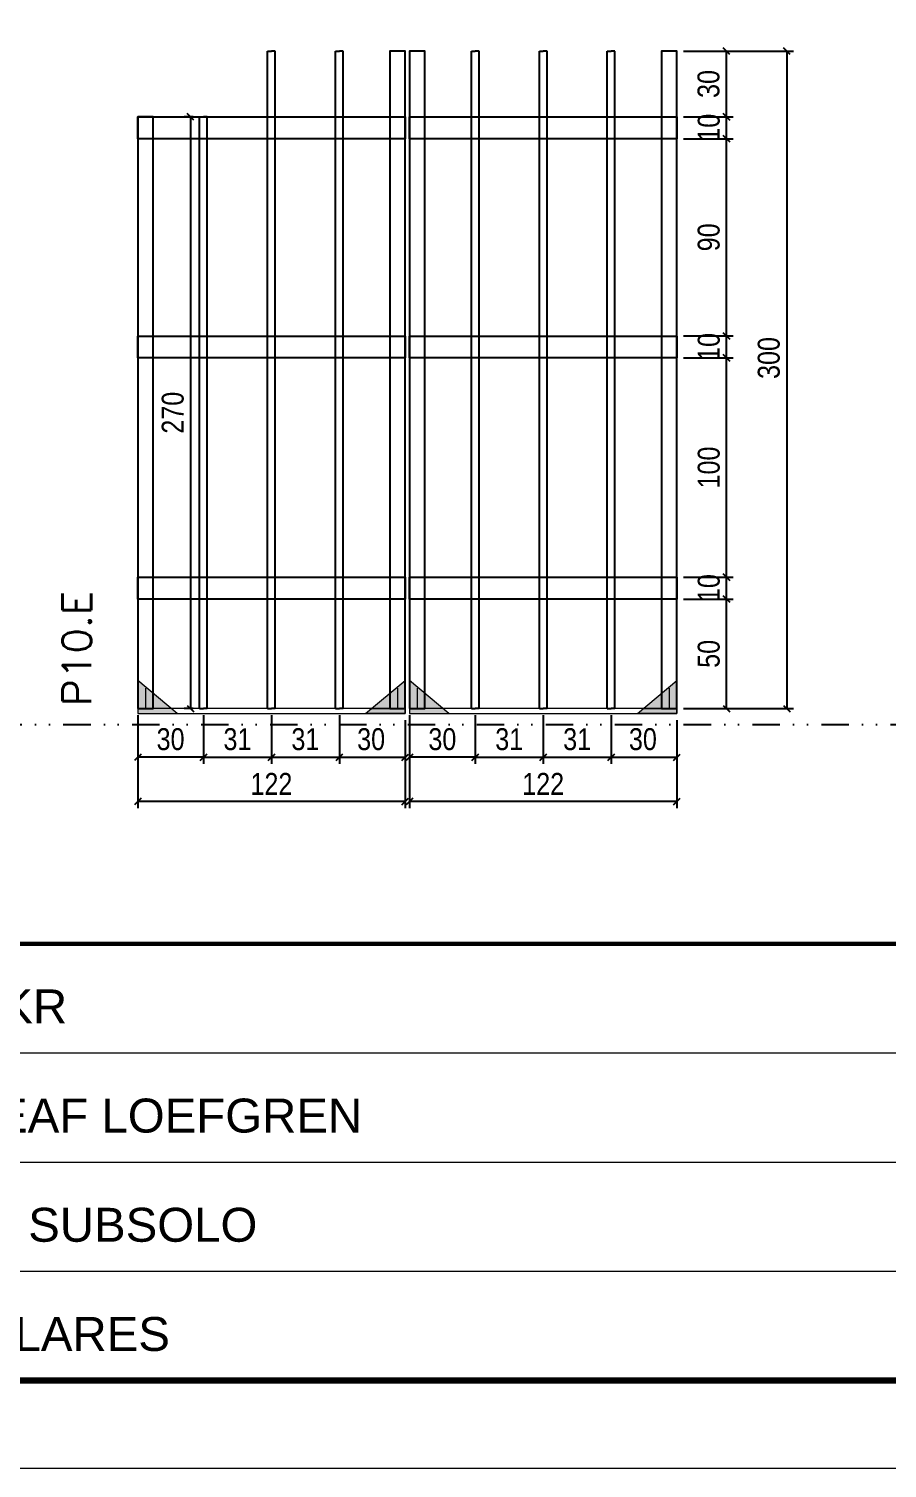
# Model space of a CAD drawing. Header units: millimetres. Extents: x 13777 to 27878, y -21631 to 6985.
# Drawn here: x 19894 to 20286, y -10145 to -9489 of the extents above; entities that cross this region are included whole.
import ezdxf

# ---------------------------------------------------------------- set-up
doc = ezdxf.new("R2010")
doc.units = ezdxf.units.MM
for name, pattern in [('CONTINUO', [0]), ('DASHED', [0.75, 0.5, -0.25]), ('DIVIDE2', [0.625, 0.25, -0.125, 0, -0.125, 0, -0.125]), ('HIDDEN', [0.375, 0.25, -0.125])]:
    doc.linetypes.add(name, pattern=pattern)
for name, color, linetype in [('COTA', 241, 'Continuous'), ('Nível', 160, 'Continuous'), ('SARR_2.2x10', 60, 'Continuous'), ('SARR_3.5x7', 81, 'Continuous'), ('SARR_7x7', 40, 'Continuous')]:
    doc.layers.add(name, color=color, linetype=linetype)
for name, color, linetype, lineweight in [('Folhas', 255, 'Continuous', 9), ('Madeira', 126, 'Continuous', 18), ('Sarr 2.2x7', 40, 'Continuous', 9), ('SARRAFO DE PRESSAO', 251, 'DASHED', 9), ('Texto Seção', 7, 'Continuous', 15)]:
    doc.layers.add(name, color=color, linetype=linetype, lineweight=lineweight)
doc.styles.add('ARIAL', font='arial.ttf')
doc.styles.add('COTA TECNICA', font='techl___.ttf', dxfattribs={"height": 10})
doc.styles.add('REGUA-120', font='ROMANS.shx', dxfattribs={"height": 15})
doc.dimstyles.new('PAINEL', dxfattribs={"dimtxt": 10, "dimasz": 3, "dimexe": 3, "dimexo": 3, "dimgap": 3, "dimtad": 1, "dimdec": 1, "dimzin": 12, "dimdsep": 46, "dimtxsty": 'COTA TECNICA', "dimblk1": 'OBLIQUE', "dimblk2": 'OBLIQUE', "dimsah": 1, "dimcen": 0.9, "dimclrd": 4, "dimclre": 4, "dimclrt": 240, "dimadec": 1, "dimazin": 3, "dimtfac": 1, "dimtdec": 1, "dimtmove": 0, "dimatfit": 3, "dimfxl": 1, "dimtolj": 1, "dimtzin": 12, "dimarcsym": 0})

# ---------------------------------------------------------------- blocks, each defined once
blk = doc.blocks.new('9999999999')
at = {"color": 30, "linetype": 'CONTINUO'}
for p, q in [((98564.56, 34379.64), (99583.98, 34379.64)), ((98564.56, 34329.83), (99487.98, 34329.83)), ((98564.56, 34280.02), (99487.98, 34280.02))]:
    blk.add_line(p, q, dxfattribs=at)
at = {"color": 30, "linetype": 'CONTINUO', "const_width": 2}
blk.add_lwpolyline([(99583.98, 34230.21), (99583.98, 34414.45, 0.414214), (99568.98, 34429.45), (98228.98, 34429.45, 0.414214), (98213.98, 34414.45), (98213.98, 34245.21, 0.414214), (98228.98, 34230.21), (99583.98, 34230.21)], format="xyb", dxfattribs=at)
at = {"layer": 'Folhas'}
blk.add_lwpolyline([(98138.98, 34190.21), (99623.98, 34190.21), (99623.98, 35240.21), (98138.98, 35240.21)], close=True, dxfattribs=at)
at = {"layer": 'Folhas', "color": 30, "const_width": 3}
blk.add_lwpolyline([(98213.98, 34230.21), (99583.98, 34230.21), (99583.98, 35200.21), (98213.98, 35200.21)], close=True, dxfattribs=at)
at = {"color": 7, "linetype": 'Continuous', "ltscale": 5, "style": 'ARIAL'}
for s, height, p in [('SKR', 15.483, (98837.68, 34393.13)), ('LEAF LOEFGREN', 15.4829, (98837.68, 34343.32)), ('4° SUBSOLO', 15.483, (98837.68, 34293.51)), ('PILARES', 15.483, (98837.68, 34243.7))]:
    blk.add_text(s, height=height, dxfattribs=at).set_placement(p)
blk = doc.blocks.new('_Oblique')
at = {"color": 0, "linetype": 'ByBlock', "lineweight": -2}
blk.add_line((-0.5, -0.5), (0.5, 0.5), dxfattribs=at)
blk = doc.blocks.new('*D2659')
at = {"layer": 'COTA', "color": 4, "lineweight": -2, "transparency": 16777216}
for p, q in [((20067.83, -9817.04), (20067.83, -9844.22)), ((20189.83, -9817.04), (20189.83, -9844.22)), ((20189.83, -9841.22), (20067.83, -9841.22))]:
    blk.add_line(p, q, dxfattribs=at)
at = {"layer": 'Defpoints', "color": 0, "transparency": 16777216}
for p in [(20067.83, -9814.04), (20189.83, -9814.04), (20067.83, -9841.22)]:
    blk.add_point(p, dxfattribs=at)
at = {"layer": 'COTA', "color": 4, "lineweight": -2, "transparency": 16777216, "xscale": 3, "yscale": 3, "zscale": 3, "rotation": 180}
blk.add_blockref('_Oblique', (20067.83, -9841.22), dxfattribs=at)
at = {"layer": 'COTA', "color": 4, "lineweight": -2, "transparency": 16777216, "xscale": 3, "yscale": 3, "zscale": 3}
blk.add_blockref('_Oblique', (20189.83, -9841.22), dxfattribs=at)
at = {"layer": 'COTA', "color": 240, "transparency": 16777216, "insert": (20128.83, -9833.16), "char_height": 10, "attachment_point": 5, "style": 'COTA TECNICA'}
blk.add_mtext('\\A1;122', dxfattribs=at)
blk = doc.blocks.new('*D2660')
at = {"layer": 'COTA', "color": 4, "lineweight": -2, "transparency": 16777216}
for p, q in [((20067.83, -9801.84), (20067.83, -9824.04)), ((20097.83, -9801.84), (20097.83, -9824.04)), ((20097.83, -9821.04), (20067.83, -9821.04))]:
    blk.add_line(p, q, dxfattribs=at)
at = {"layer": 'Defpoints', "color": 0, "transparency": 16777216}
for p in [(20067.83, -9798.84), (20097.83, -9798.84), (20067.83, -9821.04)]:
    blk.add_point(p, dxfattribs=at)
at = {"layer": 'COTA', "color": 4, "lineweight": -2, "transparency": 16777216, "xscale": 3, "yscale": 3, "zscale": 3, "rotation": 180}
blk.add_blockref('_Oblique', (20067.83, -9821.04), dxfattribs=at)
at = {"layer": 'COTA', "color": 4, "lineweight": -2, "transparency": 16777216, "xscale": 3, "yscale": 3, "zscale": 3}
blk.add_blockref('_Oblique', (20097.83, -9821.04), dxfattribs=at)
at = {"layer": 'COTA', "color": 240, "transparency": 16777216, "insert": (20082.83, -9812.82), "char_height": 10, "attachment_point": 5, "style": 'COTA TECNICA'}
blk.add_mtext('\\A1;30', dxfattribs=at)
blk = doc.blocks.new('*D2661')
at = {"layer": 'COTA', "color": 4, "lineweight": -2, "transparency": 16777216}
for p, q in [((20159.83, -9801.84), (20159.83, -9824.04)), ((20189.83, -9804.04), (20189.83, -9824.04)), ((20159.83, -9821.04), (20189.83, -9821.04))]:
    blk.add_line(p, q, dxfattribs=at)
at = {"layer": 'Defpoints', "color": 0, "transparency": 16777216}
for p in [(20159.83, -9798.84), (20189.83, -9801.04), (20189.83, -9821.04)]:
    blk.add_point(p, dxfattribs=at)
at = {"layer": 'COTA', "color": 4, "lineweight": -2, "transparency": 16777216, "xscale": 3, "yscale": 3, "zscale": 3, "rotation": 180}
blk.add_blockref('_Oblique', (20159.83, -9821.04), dxfattribs=at)
at = {"layer": 'COTA', "color": 4, "lineweight": -2, "transparency": 16777216, "xscale": 3, "yscale": 3, "zscale": 3}
blk.add_blockref('_Oblique', (20189.83, -9821.04), dxfattribs=at)
at = {"layer": 'COTA', "color": 240, "transparency": 16777216, "insert": (20174.33, -9812.82), "char_height": 10, "attachment_point": 5, "style": 'COTA TECNICA'}
blk.add_mtext('\\A1;30', dxfattribs=at)
blk = doc.blocks.new('*D2662')
at = {"layer": 'COTA', "color": 4, "lineweight": -2, "transparency": 16777216}
for p, q in [((20097.83, -9801.84), (20097.83, -9824.04)), ((20128.83, -9801.84), (20128.83, -9824.04)), ((20097.83, -9821.04), (20128.83, -9821.04))]:
    blk.add_line(p, q, dxfattribs=at)
at = {"layer": 'Defpoints', "color": 0, "transparency": 16777216}
for p in [(20097.83, -9798.84), (20128.83, -9798.84), (20128.83, -9821.04)]:
    blk.add_point(p, dxfattribs=at)
at = {"layer": 'COTA', "color": 4, "lineweight": -2, "transparency": 16777216, "xscale": 3, "yscale": 3, "zscale": 3, "rotation": 180}
blk.add_blockref('_Oblique', (20097.83, -9821.04), dxfattribs=at)
at = {"layer": 'COTA', "color": 4, "lineweight": -2, "transparency": 16777216, "xscale": 3, "yscale": 3, "zscale": 3}
blk.add_blockref('_Oblique', (20128.83, -9821.04), dxfattribs=at)
at = {"layer": 'COTA', "color": 240, "transparency": 16777216, "insert": (20113.33, -9812.82), "char_height": 10, "attachment_point": 5, "style": 'COTA TECNICA'}
blk.add_mtext('\\A1;31', dxfattribs=at)
blk = doc.blocks.new('*D2663')
at = {"layer": 'COTA', "color": 4, "lineweight": -2, "transparency": 16777216}
for p, q in [((20192.83, -9748.84), (20215.53, -9748.84)), ((20212.53, -9798.84), (20212.53, -9748.84)), ((20192.83, -9798.84), (20215.53, -9798.84))]:
    blk.add_line(p, q, dxfattribs=at)
at = {"layer": 'Defpoints', "color": 0, "transparency": 16777216}
for p in [(20189.83, -9748.84), (20212.53, -9748.84), (20189.83, -9798.84)]:
    blk.add_point(p, dxfattribs=at)
at = {"layer": 'COTA', "color": 4, "lineweight": -2, "transparency": 16777216, "xscale": 3, "yscale": 3, "zscale": 3}
for p, rotation in [((20212.53, -9748.84), 90), ((20212.53, -9798.84), 270)]:
    blk.add_blockref('_Oblique', p, dxfattribs=dict(at, rotation=rotation))
at = {"layer": 'COTA', "color": 240, "transparency": 16777216, "insert": (20204.42, -9773.84), "char_height": 10, "attachment_point": 5, "rotation": 90, "style": 'COTA TECNICA'}
blk.add_mtext('\\A1;50', dxfattribs=at)
blk = doc.blocks.new('*D2664')
at = {"layer": 'COTA', "color": 4, "lineweight": -2, "transparency": 16777216}
for p, q in [((20128.83, -9801.84), (20128.83, -9824.04)), ((20159.83, -9801.84), (20159.83, -9824.04)), ((20128.83, -9821.04), (20159.83, -9821.04))]:
    blk.add_line(p, q, dxfattribs=at)
at = {"layer": 'Defpoints', "color": 0, "transparency": 16777216}
for p in [(20128.83, -9798.84), (20159.83, -9798.84), (20159.83, -9821.04)]:
    blk.add_point(p, dxfattribs=at)
at = {"layer": 'COTA', "color": 4, "lineweight": -2, "transparency": 16777216, "xscale": 3, "yscale": 3, "zscale": 3, "rotation": 180}
blk.add_blockref('_Oblique', (20128.83, -9821.04), dxfattribs=at)
at = {"layer": 'COTA', "color": 4, "lineweight": -2, "transparency": 16777216, "xscale": 3, "yscale": 3, "zscale": 3}
blk.add_blockref('_Oblique', (20159.83, -9821.04), dxfattribs=at)
at = {"layer": 'COTA', "color": 240, "transparency": 16777216, "insert": (20144.33, -9812.82), "char_height": 10, "attachment_point": 5, "style": 'COTA TECNICA'}
blk.add_mtext('\\A1;31', dxfattribs=at)
blk = doc.blocks.new('*D2665')
at = {"layer": 'COTA', "color": 4, "lineweight": -2, "transparency": 16777216}
for p, q in [((20192.83, -9738.84), (20215.53, -9738.84)), ((20212.53, -9748.84), (20212.53, -9738.84)), ((20192.83, -9748.84), (20215.53, -9748.84))]:
    blk.add_line(p, q, dxfattribs=at)
at = {"layer": 'Defpoints', "color": 0, "transparency": 16777216}
for p in [(20189.83, -9738.84), (20212.53, -9738.84), (20189.83, -9748.84)]:
    blk.add_point(p, dxfattribs=at)
at = {"layer": 'COTA', "color": 4, "lineweight": -2, "transparency": 16777216, "xscale": 3, "yscale": 3, "zscale": 3}
for p, rotation in [((20212.53, -9738.84), 90), ((20212.53, -9748.84), 270)]:
    blk.add_blockref('_Oblique', p, dxfattribs=dict(at, rotation=rotation))
at = {"layer": 'COTA', "color": 240, "transparency": 16777216, "insert": (20204.43, -9743.84), "char_height": 10, "attachment_point": 5, "rotation": 90, "style": 'COTA TECNICA'}
blk.add_mtext('\\A1;10', dxfattribs=at)
blk = doc.blocks.new('*D2666')
at = {"layer": 'COTA', "color": 4, "lineweight": -2, "transparency": 16777216}
for p, q in [((20192.83, -9638.84), (20215.53, -9638.84)), ((20212.53, -9738.84), (20212.53, -9638.84)), ((20192.83, -9738.84), (20215.53, -9738.84))]:
    blk.add_line(p, q, dxfattribs=at)
at = {"layer": 'Defpoints', "color": 0, "transparency": 16777216}
for p in [(20189.83, -9638.84), (20212.53, -9638.84), (20189.83, -9738.84)]:
    blk.add_point(p, dxfattribs=at)
at = {"layer": 'COTA', "color": 4, "lineweight": -2, "transparency": 16777216, "xscale": 3, "yscale": 3, "zscale": 3}
for p, rotation in [((20212.53, -9638.84), 90), ((20212.53, -9738.84), 270)]:
    blk.add_blockref('_Oblique', p, dxfattribs=dict(at, rotation=rotation))
at = {"layer": 'COTA', "color": 240, "transparency": 16777216, "insert": (20204.43, -9688.84), "char_height": 10, "attachment_point": 5, "rotation": 90, "style": 'COTA TECNICA'}
blk.add_mtext('\\A1;100', dxfattribs=at)
blk = doc.blocks.new('*D2667')
at = {"layer": 'COTA', "color": 4, "lineweight": -2, "transparency": 16777216}
for p, q in [((20192.83, -9628.84), (20215.53, -9628.84)), ((20212.53, -9638.84), (20212.53, -9628.84)), ((20192.83, -9638.84), (20215.53, -9638.84))]:
    blk.add_line(p, q, dxfattribs=at)
at = {"layer": 'Defpoints', "color": 0, "transparency": 16777216}
for p in [(20189.83, -9628.84), (20212.53, -9628.84), (20189.83, -9638.84)]:
    blk.add_point(p, dxfattribs=at)
at = {"layer": 'COTA', "color": 4, "lineweight": -2, "transparency": 16777216, "xscale": 3, "yscale": 3, "zscale": 3}
for p, rotation in [((20212.53, -9628.84), 90), ((20212.53, -9638.84), 270)]:
    blk.add_blockref('_Oblique', p, dxfattribs=dict(at, rotation=rotation))
at = {"layer": 'COTA', "color": 240, "transparency": 16777216, "insert": (20204.43, -9633.84), "char_height": 10, "attachment_point": 5, "rotation": 90, "style": 'COTA TECNICA'}
blk.add_mtext('\\A1;10', dxfattribs=at)
blk = doc.blocks.new('*D2668')
at = {"layer": 'COTA', "color": 4, "lineweight": -2, "transparency": 16777216}
for p, q in [((20192.83, -9538.84), (20215.53, -9538.84)), ((20212.53, -9628.84), (20212.53, -9538.84)), ((20192.83, -9628.84), (20215.53, -9628.84))]:
    blk.add_line(p, q, dxfattribs=at)
at = {"layer": 'Defpoints', "color": 0, "transparency": 16777216}
for p in [(20189.83, -9538.84), (20212.53, -9538.84), (20189.83, -9628.84)]:
    blk.add_point(p, dxfattribs=at)
at = {"layer": 'COTA', "color": 4, "lineweight": -2, "transparency": 16777216, "xscale": 3, "yscale": 3, "zscale": 3}
for p, rotation in [((20212.53, -9538.84), 90), ((20212.53, -9628.84), 270)]:
    blk.add_blockref('_Oblique', p, dxfattribs=dict(at, rotation=rotation))
at = {"layer": 'COTA', "color": 240, "transparency": 16777216, "insert": (20204.4, -9583.84), "char_height": 10, "attachment_point": 5, "rotation": 90, "style": 'COTA TECNICA'}
blk.add_mtext('\\A1;90', dxfattribs=at)
blk = doc.blocks.new('*D2669')
at = {"layer": 'COTA', "color": 4, "lineweight": -2, "transparency": 16777216}
for p, q in [((20192.83, -9528.84), (20215.53, -9528.84)), ((20212.53, -9538.84), (20212.53, -9528.84)), ((20192.83, -9538.84), (20215.53, -9538.84))]:
    blk.add_line(p, q, dxfattribs=at)
at = {"layer": 'Defpoints', "color": 0, "transparency": 16777216}
for p in [(20189.83, -9528.84), (20212.53, -9528.84), (20189.83, -9538.84)]:
    blk.add_point(p, dxfattribs=at)
at = {"layer": 'COTA', "color": 4, "lineweight": -2, "transparency": 16777216, "xscale": 3, "yscale": 3, "zscale": 3}
for p, rotation in [((20212.53, -9528.84), 90), ((20212.53, -9538.84), 270)]:
    blk.add_blockref('_Oblique', p, dxfattribs=dict(at, rotation=rotation))
at = {"layer": 'COTA', "color": 240, "transparency": 16777216, "insert": (20204.43, -9533.84), "char_height": 10, "attachment_point": 5, "rotation": 90, "style": 'COTA TECNICA'}
blk.add_mtext('\\A1;10', dxfattribs=at)
blk = doc.blocks.new('*D2675')
at = {"layer": 'COTA', "color": 4, "lineweight": -2, "transparency": 16777216}
for p, q in [((20192.83, -9498.88), (20243.03, -9498.88)), ((20240.03, -9498.88), (20240.03, -9798.84)), ((20192.83, -9798.84), (20243.03, -9798.84))]:
    blk.add_line(p, q, dxfattribs=at)
at = {"layer": 'Defpoints', "color": 0, "transparency": 16777216}
for p in [(20189.83, -9498.88), (20189.83, -9798.84), (20240.03, -9798.84)]:
    blk.add_point(p, dxfattribs=at)
at = {"layer": 'COTA', "color": 4, "lineweight": -2, "transparency": 16777216, "xscale": 3, "yscale": 3, "zscale": 3}
for p, rotation in [((20240.03, -9498.88), 90), ((20240.03, -9798.84), 270)]:
    blk.add_blockref('_Oblique', p, dxfattribs=dict(at, rotation=rotation))
at = {"layer": 'COTA', "color": 240, "transparency": 16777216, "insert": (20231.81, -9638.88), "char_height": 10, "attachment_point": 5, "rotation": 90, "style": 'COTA TECNICA'}
blk.add_mtext('\\A1;300', dxfattribs=at)
blk = doc.blocks.new('*D2670')
at = {"layer": 'COTA', "color": 4, "lineweight": -2, "transparency": 16777216}
for p, q in [((19943.83, -9817.04), (19943.83, -9844.22)), ((20065.83, -9817.04), (20065.83, -9844.22)), ((20065.83, -9841.22), (19943.83, -9841.22))]:
    blk.add_line(p, q, dxfattribs=at)
at = {"layer": 'Defpoints', "color": 0, "transparency": 16777216}
for p in [(19943.83, -9814.04), (20065.83, -9814.04), (19943.83, -9841.22)]:
    blk.add_point(p, dxfattribs=at)
at = {"layer": 'COTA', "color": 4, "lineweight": -2, "transparency": 16777216, "xscale": 3, "yscale": 3, "zscale": 3, "rotation": 180}
blk.add_blockref('_Oblique', (19943.83, -9841.22), dxfattribs=at)
at = {"layer": 'COTA', "color": 4, "lineweight": -2, "transparency": 16777216, "xscale": 3, "yscale": 3, "zscale": 3}
blk.add_blockref('_Oblique', (20065.83, -9841.22), dxfattribs=at)
at = {"layer": 'COTA', "color": 240, "transparency": 16777216, "insert": (20004.83, -9833.16), "char_height": 10, "attachment_point": 5, "style": 'COTA TECNICA'}
blk.add_mtext('\\A1;122', dxfattribs=at)
blk = doc.blocks.new('*D2671')
at = {"layer": 'COTA', "color": 4, "lineweight": -2, "transparency": 16777216}
for p, q in [((19943.83, -9801.84), (19943.83, -9824.04)), ((19973.83, -9801.84), (19973.83, -9824.04)), ((19973.83, -9821.04), (19943.83, -9821.04))]:
    blk.add_line(p, q, dxfattribs=at)
at = {"layer": 'Defpoints', "color": 0, "transparency": 16777216}
for p in [(19943.83, -9798.84), (19973.83, -9798.84), (19943.83, -9821.04)]:
    blk.add_point(p, dxfattribs=at)
at = {"layer": 'COTA', "color": 4, "lineweight": -2, "transparency": 16777216, "xscale": 3, "yscale": 3, "zscale": 3, "rotation": 180}
blk.add_blockref('_Oblique', (19943.83, -9821.04), dxfattribs=at)
at = {"layer": 'COTA', "color": 4, "lineweight": -2, "transparency": 16777216, "xscale": 3, "yscale": 3, "zscale": 3}
blk.add_blockref('_Oblique', (19973.83, -9821.04), dxfattribs=at)
at = {"layer": 'COTA', "color": 240, "transparency": 16777216, "insert": (19958.83, -9812.82), "char_height": 10, "attachment_point": 5, "style": 'COTA TECNICA'}
blk.add_mtext('\\A1;30', dxfattribs=at)
blk = doc.blocks.new('*D2672')
at = {"layer": 'COTA', "color": 4, "lineweight": -2, "transparency": 16777216}
for p, q in [((20035.83, -9801.84), (20035.83, -9824.04)), ((20065.83, -9804.04), (20065.83, -9824.04)), ((20035.83, -9821.04), (20065.83, -9821.04))]:
    blk.add_line(p, q, dxfattribs=at)
at = {"layer": 'Defpoints', "color": 0, "transparency": 16777216}
for p in [(20035.83, -9798.84), (20065.83, -9801.04), (20065.83, -9821.04)]:
    blk.add_point(p, dxfattribs=at)
at = {"layer": 'COTA', "color": 4, "lineweight": -2, "transparency": 16777216, "xscale": 3, "yscale": 3, "zscale": 3, "rotation": 180}
blk.add_blockref('_Oblique', (20035.83, -9821.04), dxfattribs=at)
at = {"layer": 'COTA', "color": 4, "lineweight": -2, "transparency": 16777216, "xscale": 3, "yscale": 3, "zscale": 3}
blk.add_blockref('_Oblique', (20065.83, -9821.04), dxfattribs=at)
at = {"layer": 'COTA', "color": 240, "transparency": 16777216, "insert": (20050.33, -9812.82), "char_height": 10, "attachment_point": 5, "style": 'COTA TECNICA'}
blk.add_mtext('\\A1;30', dxfattribs=at)
blk = doc.blocks.new('*D2673')
at = {"layer": 'COTA', "color": 4, "lineweight": -2, "transparency": 16777216}
for p, q in [((19973.83, -9801.84), (19973.83, -9824.04)), ((20004.83, -9801.84), (20004.83, -9824.04)), ((19973.83, -9821.04), (20004.83, -9821.04))]:
    blk.add_line(p, q, dxfattribs=at)
at = {"layer": 'Defpoints', "color": 0, "transparency": 16777216}
for p in [(19973.83, -9798.84), (20004.83, -9798.84), (20004.83, -9821.04)]:
    blk.add_point(p, dxfattribs=at)
at = {"layer": 'COTA', "color": 4, "lineweight": -2, "transparency": 16777216, "xscale": 3, "yscale": 3, "zscale": 3, "rotation": 180}
blk.add_blockref('_Oblique', (19973.83, -9821.04), dxfattribs=at)
at = {"layer": 'COTA', "color": 4, "lineweight": -2, "transparency": 16777216, "xscale": 3, "yscale": 3, "zscale": 3}
blk.add_blockref('_Oblique', (20004.83, -9821.04), dxfattribs=at)
at = {"layer": 'COTA', "color": 240, "transparency": 16777216, "insert": (19989.33, -9812.82), "char_height": 10, "attachment_point": 5, "style": 'COTA TECNICA'}
blk.add_mtext('\\A1;31', dxfattribs=at)
blk = doc.blocks.new('*D2674')
at = {"layer": 'COTA', "color": 4, "lineweight": -2, "transparency": 16777216}
for p, q in [((20004.83, -9801.84), (20004.83, -9824.04)), ((20035.83, -9801.84), (20035.83, -9824.04)), ((20004.83, -9821.04), (20035.83, -9821.04))]:
    blk.add_line(p, q, dxfattribs=at)
at = {"layer": 'Defpoints', "color": 0, "transparency": 16777216}
for p in [(20004.83, -9798.84), (20035.83, -9798.84), (20035.83, -9821.04)]:
    blk.add_point(p, dxfattribs=at)
at = {"layer": 'COTA', "color": 4, "lineweight": -2, "transparency": 16777216, "xscale": 3, "yscale": 3, "zscale": 3, "rotation": 180}
blk.add_blockref('_Oblique', (20004.83, -9821.04), dxfattribs=at)
at = {"layer": 'COTA', "color": 4, "lineweight": -2, "transparency": 16777216, "xscale": 3, "yscale": 3, "zscale": 3}
blk.add_blockref('_Oblique', (20035.83, -9821.04), dxfattribs=at)
at = {"layer": 'COTA', "color": 240, "transparency": 16777216, "insert": (20020.33, -9812.82), "char_height": 10, "attachment_point": 5, "style": 'COTA TECNICA'}
blk.add_mtext('\\A1;31', dxfattribs=at)
blk = doc.blocks.new('*D2676')
at = {"layer": 'COTA', "color": 4, "lineweight": -2, "transparency": 16777216}
for p, q in [((20192.83, -9498.88), (20215.53, -9498.88)), ((20212.53, -9528.88), (20212.53, -9498.88)), ((20192.83, -9528.88), (20215.53, -9528.88))]:
    blk.add_line(p, q, dxfattribs=at)
at = {"layer": 'Defpoints', "color": 0, "transparency": 16777216}
for p in [(20189.83, -9498.88), (20212.53, -9498.88), (20189.83, -9528.88)]:
    blk.add_point(p, dxfattribs=at)
at = {"layer": 'COTA', "color": 4, "lineweight": -2, "transparency": 16777216, "xscale": 3, "yscale": 3, "zscale": 3}
for p, rotation in [((20212.53, -9498.88), 90), ((20212.53, -9528.88), 270)]:
    blk.add_blockref('_Oblique', p, dxfattribs=dict(at, rotation=rotation))
at = {"layer": 'COTA', "color": 240, "transparency": 16777216, "insert": (20204.31, -9513.88), "char_height": 10, "attachment_point": 5, "rotation": 90, "style": 'COTA TECNICA'}
blk.add_mtext('\\A1;30', dxfattribs=at)
blk = doc.blocks.new('*D2677')
at = {"layer": 'COTA', "color": 4, "lineweight": -2, "transparency": 16777216}
for p, q in [((19969.08, -9528.84), (19964.95, -9528.84)), ((19967.95, -9528.84), (19967.95, -9798.84)), ((19969.08, -9798.84), (19964.95, -9798.84))]:
    blk.add_line(p, q, dxfattribs=at)
at = {"layer": 'Defpoints', "color": 0, "transparency": 16777216}
for p in [(19972.08, -9528.84), (19967.95, -9798.84), (19972.08, -9798.84)]:
    blk.add_point(p, dxfattribs=at)
at = {"layer": 'COTA', "color": 4, "lineweight": -2, "transparency": 16777216, "xscale": 3, "yscale": 3, "zscale": 3}
for p, rotation in [((19967.95, -9528.84), 90), ((19967.95, -9798.84), 270)]:
    blk.add_blockref('_Oblique', p, dxfattribs=dict(at, rotation=rotation))
at = {"layer": 'COTA', "color": 240, "transparency": 16777216, "insert": (19959.85, -9663.84), "char_height": 10, "attachment_point": 5, "rotation": 90, "style": 'COTA TECNICA'}
blk.add_mtext('\\A1;270', dxfattribs=at)

msp = doc.modelspace()

# ---------------------------------------------------------------- hatches: boundary and pattern name
at = {"layer": 'Madeira'}
h = msp.add_hatch(color=252, dxfattribs=at)
h.dxf.hatch_style = 2
h.paths.add_polyline_path([(19943.83, -9786.04), (19943.83, -9801.04), (19961.83, -9801.04)])
h = msp.add_hatch(color=252, dxfattribs=at)
h.dxf.hatch_style = 2
h.paths.add_polyline_path([(20065.83, -9786.04), (20065.83, -9801.04), (20047.83, -9801.04)])
h = msp.add_hatch(color=252, dxfattribs=at)
h.dxf.hatch_style = 2
h.paths.add_polyline_path([(20067.83, -9786.04), (20067.83, -9801.04), (20085.83, -9801.04)])
h = msp.add_hatch(color=252, dxfattribs=at)
h.dxf.hatch_style = 2
h.paths.add_polyline_path([(20189.83, -9786.04), (20189.83, -9801.04), (20171.83, -9801.04)])

# ---------------------------------------------------------------- linework, layer by layer
at = {"layer": 'Madeira', "color": 1, "linetype": 'HIDDEN'}
for p, q in [((19947.33, -9789.54), (19947.33, -9798.84)), ((19947.33, -9789.54), (19947.33, -9798.84)), ((20062.33, -9789.54), (20062.33, -9798.84)), ((20062.33, -9789.54), (20062.33, -9798.84)), ((20071.33, -9789.54), (20071.33, -9798.84)), ((20071.33, -9789.54), (20071.33, -9798.84)), ((20186.33, -9789.54), (20186.33, -9798.84)), ((20186.33, -9789.54), (20186.33, -9798.84)), ((19950.83, -9793.04), (19950.83, -9798.84)), ((20074.83, -9793.04), (20074.83, -9798.84)), ((19953.67, -9798.84), (19943.83, -9798.84)), ((19953.67, -9798.84), (19943.83, -9798.84)), ((19959.63, -9798.84), (19943.83, -9798.84)), ((20050.03, -9798.84), (20065.83, -9798.84)), ((20056, -9798.84), (20065.83, -9798.84)), ((20056, -9798.84), (20065.83, -9798.84)), ((20077.67, -9798.84), (20067.83, -9798.84)), ((20077.67, -9798.84), (20067.83, -9798.84)), ((20083.63, -9798.84), (20067.83, -9798.84)), ((20174.03, -9798.84), (20189.83, -9798.84)), ((20180, -9798.84), (20189.83, -9798.84)), ((20180, -9798.84), (20189.83, -9798.84))]:
    msp.add_line(p, q, dxfattribs=at)
at = {"layer": 'Madeira'}
for p, q in [((19943.83, -9798.84), (19943.83, -9801.04)), ((19943.83, -9798.84), (19943.83, -9801.04)), ((19943.83, -9798.84), (19943.83, -9801.04)), ((20067.83, -9798.84), (20067.83, -9801.04)), ((20067.83, -9798.84), (20067.83, -9801.04)), ((20067.83, -9798.84), (20067.83, -9801.04))]:
    msp.add_line(p, q, dxfattribs=at)
at = {"layer": 'Madeira', "color": 0}
for points in [[(19943.83, -9786.04), (19943.83, -9801.04), (19961.83, -9801.04), (19943.83, -9786.04)], [(20065.83, -9786.04), (20065.83, -9801.04), (20047.83, -9801.04), (20065.83, -9786.04)], [(20067.83, -9786.04), (20067.83, -9801.04), (20085.83, -9801.04), (20067.83, -9786.04)], [(20189.83, -9786.04), (20189.83, -9801.04), (20171.83, -9801.04), (20189.83, -9786.04)]]:
    msp.add_lwpolyline(points, dxfattribs=at)
at = {"layer": 'Nível', "color": 4, "linetype": 'DIVIDE2', "ltscale": 50}
msp.add_line((13777.11, -9806.04), (21531.15, -9806.04), dxfattribs=at)
at = {"layer": 'Sarr 2.2x7'}
for points in [[(20065.83, -9798.84), (19943.83, -9798.84), (19943.83, -9801.04), (20065.83, -9801.04)], [(20189.83, -9798.84), (20067.83, -9798.84), (20067.83, -9801.04), (20189.83, -9801.04)]]:
    msp.add_lwpolyline(points, close=True, dxfattribs=at)
at = {"layer": 'SARR_2.2x10'}
for points in [[(19943.83, -9528.88), (20065.83, -9528.88), (20065.83, -9538.88), (19943.83, -9538.88)], [(20067.83, -9528.88), (20189.83, -9528.88), (20189.83, -9538.88), (20067.83, -9538.88)], [(19943.83, -9628.88), (20065.83, -9628.88), (20065.83, -9638.88), (19943.83, -9638.88)], [(20067.83, -9628.88), (20189.83, -9628.88), (20189.83, -9638.88), (20067.83, -9638.88)], [(19943.83, -9738.88), (20065.83, -9738.88), (20065.83, -9748.88), (19943.83, -9748.88)], [(20067.83, -9738.88), (20189.83, -9738.88), (20189.83, -9748.88), (20067.83, -9748.88)]]:
    msp.add_lwpolyline(points, close=True, dxfattribs=at)
at = {"layer": 'SARR_3.5x7'}
for p, q in [((20003.08, -9798.84), (20003.08, -9498.88)), ((20003.08, -9498.88), (20004.83, -9498.88)), ((20006.58, -9498.88), (20004.83, -9498.88)), ((20006.58, -9798.84), (20006.58, -9498.88)), ((20034.08, -9798.84), (20034.08, -9498.88)), ((20034.08, -9498.88), (20035.83, -9498.88)), ((20037.58, -9498.88), (20035.83, -9498.88)), ((20037.58, -9798.84), (20037.58, -9498.88)), ((20096.08, -9798.84), (20096.08, -9498.88)), ((20096.08, -9498.88), (20097.83, -9498.88)), ((20099.58, -9498.88), (20097.83, -9498.88)), ((20099.58, -9798.84), (20099.58, -9498.88)), ((20127.08, -9798.84), (20127.08, -9498.88)), ((20127.08, -9498.88), (20128.83, -9498.88)), ((20130.58, -9498.88), (20128.83, -9498.88)), ((20130.58, -9798.84), (20130.58, -9498.88)), ((20158.08, -9798.84), (20158.08, -9498.88)), ((20158.08, -9498.88), (20159.83, -9498.88)), ((20161.58, -9498.88), (20159.83, -9498.88)), ((20161.58, -9798.84), (20161.58, -9498.88)), ((19972.08, -9798.84), (19972.08, -9528.84)), ((19972.08, -9528.84), (19973.83, -9528.84)), ((19975.58, -9528.84), (19973.83, -9528.84)), ((19975.58, -9798.84), (19975.58, -9528.84)), ((19972.08, -9798.84), (19973.83, -9798.84)), ((19975.58, -9798.84), (19973.83, -9798.84)), ((20003.08, -9798.84), (20004.83, -9798.84)), ((20006.58, -9798.84), (20004.83, -9798.84)), ((20034.08, -9798.84), (20035.83, -9798.84)), ((20037.58, -9798.84), (20035.83, -9798.84)), ((20096.08, -9798.84), (20097.83, -9798.84)), ((20099.58, -9798.84), (20097.83, -9798.84)), ((20127.08, -9798.84), (20128.83, -9798.84)), ((20130.58, -9798.84), (20128.83, -9798.84)), ((20158.08, -9798.84), (20159.83, -9798.84)), ((20161.58, -9798.84), (20159.83, -9798.84))]:
    msp.add_line(p, q, dxfattribs=at)
at = {"layer": 'SARR_7x7'}
for points in [[(20058.83, -9798.84), (20065.83, -9798.84), (20065.83, -9498.88), (20058.83, -9498.88)], [(20067.83, -9798.84), (20074.83, -9798.84), (20074.83, -9498.88), (20067.83, -9498.88)], [(20182.83, -9798.84), (20189.83, -9798.84), (20189.83, -9498.88), (20182.83, -9498.88)], [(19943.83, -9798.84), (19950.83, -9798.84), (19950.83, -9528.84), (19943.83, -9528.84)]]:
    msp.add_lwpolyline(points, close=True, dxfattribs=at)

# ---------------------------------------------------------------- block references
at = {"layer": 'SARRAFO DE PRESSAO', "color": 6, "linetype": 'ByBlock'}
msp.add_blockref('9999999999', (-78970.51, -44335.53), dxfattribs=at)

# ---------------------------------------------------------------- texts
at = {"layer": 'Texto Seção', "style": 'REGUA-120', "width": 1.05}
msp.add_text('P10.E', height=13, rotation=90, dxfattribs=at).set_placement((19922.54, -9797.74))

# ---------------------------------------------------------------- dimensions: what is measured, and where the dimension line sits
at = {"layer": 'COTA'}
for base, p1, p2, picture, middle in [((20240.03, -9798.84), (20189.83, -9498.88), (20189.83, -9798.84), '*D2675', (20240.03, -9638.88)), ((20212.53, -9528.84), (20189.83, -9538.84), (20189.83, -9528.84), '*D2669', (20212.53, -9533.84)), ((20212.53, -9628.84), (20189.83, -9638.84), (20189.83, -9628.84), '*D2667', (20212.53, -9633.84)), ((20212.53, -9738.84), (20189.83, -9748.84), (20189.83, -9738.84), '*D2665', (20212.53, -9743.84))]:
    dim = msp.add_linear_dim(base=base, p1=p1, p2=p2, angle=90, dimstyle='PAINEL', override={"dimtmove": 1}, dxfattribs=at)
    dim.commit()
    dim.dimension.update_dxf_attribs({"geometry": picture, "text_midpoint": middle, "dimtype": 160})
for base, p1, p2, angle, picture, middle in [((20212.53, -9498.88), (20189.83, -9528.88), (20189.83, -9498.88), 90, '*D2676', (20204.31, -9513.88)), ((19967.95, -9798.84), (19972.08, -9528.84), (19972.08, -9798.84), 90, '*D2677', (19959.85, -9663.84)), ((20212.53, -9538.84), (20189.83, -9628.84), (20189.83, -9538.84), 90, '*D2668', (20204.4, -9583.84)), ((20212.53, -9638.84), (20189.83, -9738.84), (20189.83, -9638.84), 90, '*D2666', (20204.43, -9688.84)), ((20212.53, -9748.84), (20189.83, -9798.84), (20189.83, -9748.84), 90, '*D2663', (20204.42, -9773.84)), ((19943.83, -9821.04), (19973.83, -9798.84), (19943.83, -9798.84), 180, '*D2671', (19958.83, -9812.82)), ((20067.83, -9821.04), (20097.83, -9798.84), (20067.83, -9798.84), 180, '*D2660', (20082.83, -9812.82)), ((19943.83, -9841.22), (20065.83, -9814.04), (19943.83, -9814.04), 180, '*D2670', (20004.83, -9833.16)), ((20067.83, -9841.22), (20189.83, -9814.04), (20067.83, -9814.04), 180, '*D2659', (20128.83, -9833.16))]:
    dim = msp.add_linear_dim(base=base, p1=p1, p2=p2, angle=angle, dimstyle='PAINEL', override={"dimtmove": 1}, dxfattribs=at)
    dim.commit()
    dim.dimension.update_dxf_attribs({"geometry": picture, "text_midpoint": middle})
for base, p1, p2, picture, middle in [((20004.83, -9821.04), (19973.83, -9798.84), (20004.83, -9798.84), '*D2673', (19989.33, -9812.82)), ((20035.83, -9821.04), (20004.83, -9798.84), (20035.83, -9798.84), '*D2674', (20020.33, -9812.82)), ((20128.83, -9821.04), (20097.83, -9798.84), (20128.83, -9798.84), '*D2662', (20113.33, -9812.82)), ((20159.83, -9821.04), (20128.83, -9798.84), (20159.83, -9798.84), '*D2664', (20144.33, -9812.82))]:
    dim = msp.add_linear_dim(base=base, p1=p1, p2=p2, dimstyle='PAINEL', override={"dimtmove": 1}, dxfattribs=at)
    dim.commit()
    dim.dimension.update_dxf_attribs({"geometry": picture, "text_midpoint": middle})
for base, p1, p2, picture, middle in [((20065.83, -9821.04), (20035.83, -9798.84), (20065.83, -9801.04), '*D2672', (20050.33, -9821.04)), ((20189.83, -9821.04), (20159.83, -9798.84), (20189.83, -9801.04), '*D2661', (20174.33, -9821.04))]:
    dim = msp.add_linear_dim(base=base, p1=p1, p2=p2, dimstyle='PAINEL', override={"dimtmove": 1}, dxfattribs=at)
    dim.commit()
    dim.dimension.update_dxf_attribs({"geometry": picture, "text_midpoint": middle, "dimtype": 160})

doc.saveas('drawing.dxf')
